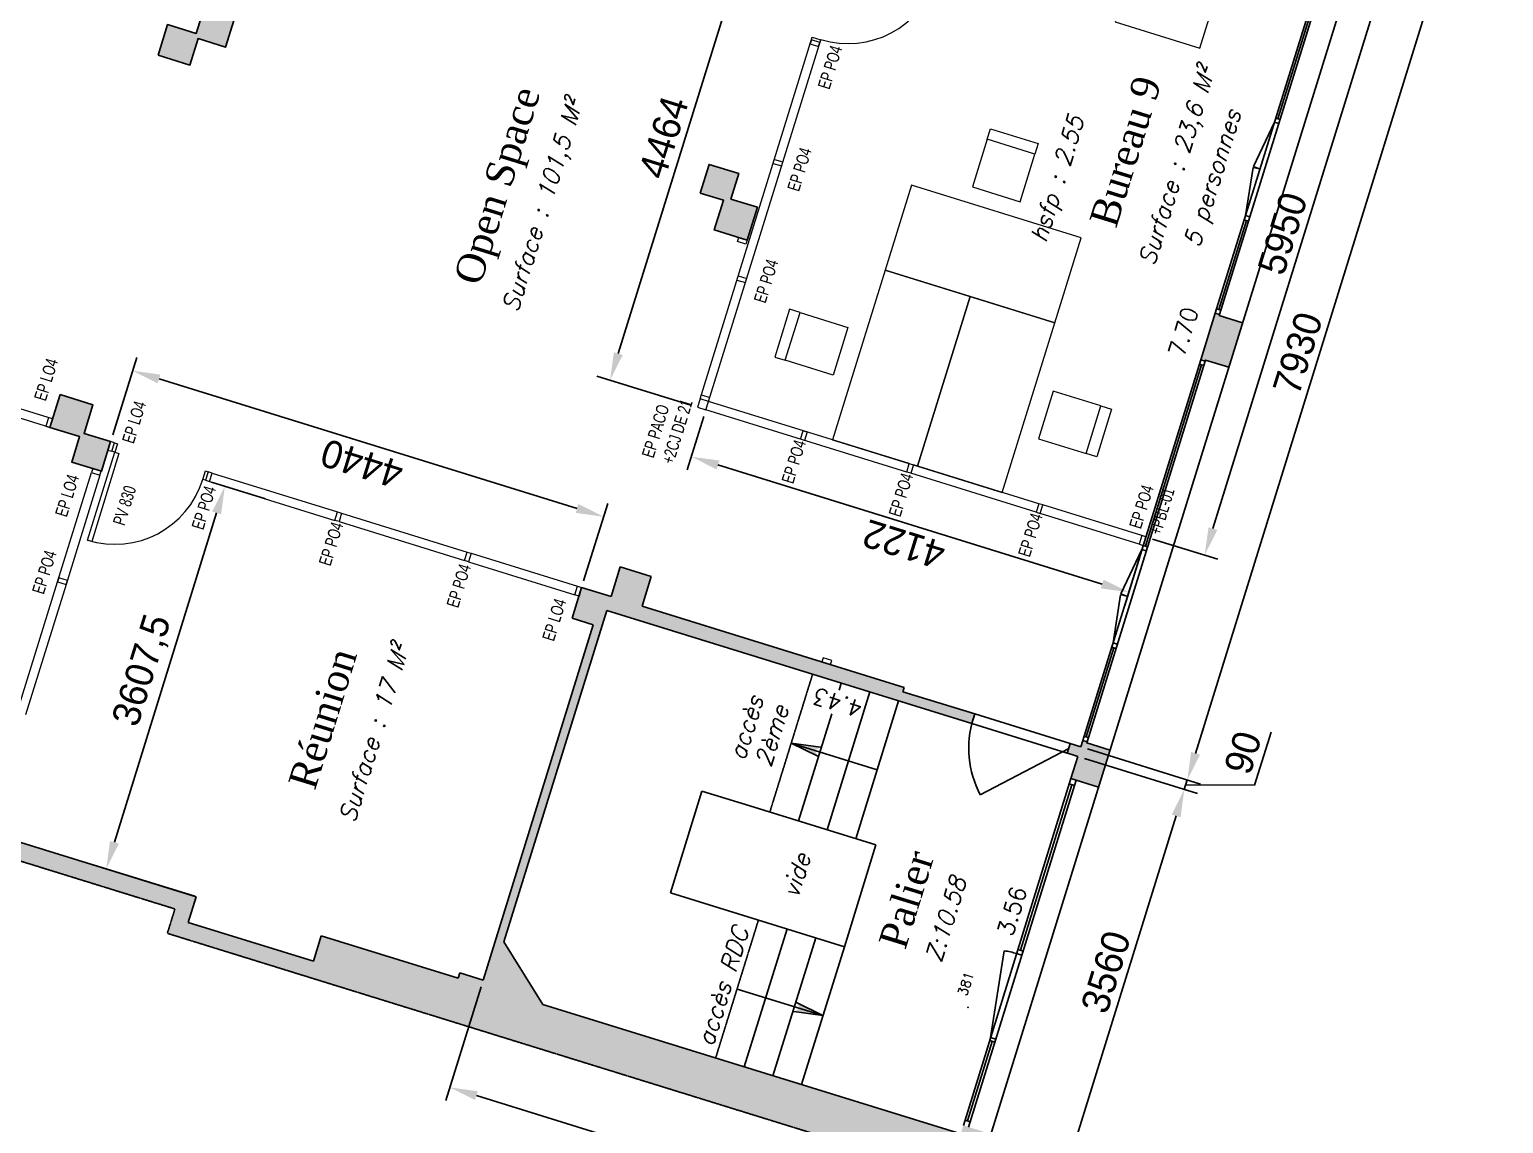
# Model space of a CAD drawing. Header units: metres. Extents: x -1642643 to 2228512, y -1236052 to 2422133.
# Drawn here: x 548357 to 561628, y 907 to 10762 of the extents above; entities that cross this region are included whole.
import ezdxf
from ezdxf.enums import TextEntityAlignment as Align

# ---------------------------------------------------------------- set-up
doc = ezdxf.new("R2010")
doc.units = ezdxf.units.M
doc.header["$PDSIZE"] = 0.01
doc.linetypes.add('TIRET-COURT', pattern=[0.25, 0.15, -0.1])
for name, color, linetype in [('ALTIMETRIE', 10, 'Continuous'), ('APPLAT-GRIS', 253, 'Continuous'), ('COTATION-PLANI', 4, 'Continuous'), ('ESCALIER', 100, 'Continuous'), ('FENETRE', 32, 'Continuous'), ('FENETRE-OUVRANT', 213, 'Continuous'), ('MUR', 130, 'Continuous'), ('PORTE', 213, 'Continuous'), ('TEXTES-PIECES', 23, 'Continuous'), ('Z-COD', 5, 'Continuous'), ('Z-MAT', 8, 'Continuous')]:
    doc.layers.add(name, color=color, linetype=linetype)
for name, color, linetype, lineweight in [('cloison', 5, 'Continuous', 20), ('cotation', 7, 'Continuous', 20), ('MOB', 2, 'Continuous', 18)]:
    doc.layers.add(name, color=color, linetype=linetype, lineweight=lineweight)
doc.layers.add('Seuils', color=7, linetype='Continuous', plot=False)
doc.styles.add('Alt', font='simplex.shx', dxfattribs={"oblique": 14.4, "height": 0.075})
doc.styles.add('Simplex 1.5', font='simplex.shx', dxfattribs={"height": 0.075})
doc.styles.add('style1', font='romans.shx', dxfattribs={"width": 0.7, "height": 10})
doc.styles.add('Times 3.0', font='times.ttf', dxfattribs={"height": 0.15})
doc.dimstyles.new('ISO-25', dxfattribs={"dimtxt": 2.5, "dimasz": 2.5, "dimexe": 1.25, "dimexo": 0.625, "dimtad": 1, "dimtxsty": 'Standard', "dimcen": 2.5, "dimadec": 0, "dimazin": 0, "dimtfac": 1, "dimtmove": 0, "dimatfit": 3, "dimfxl": 1, "dimarcsym": 0})

# ---------------------------------------------------------------- blocks, each defined once
blk = doc.blocks.new('ZPOINT')
at = {"color": 0}
blk.add_point((0, 0), dxfattribs=at)
at = {"layer": 'ALTIMETRIE', "style": 'Alt', "oblique": 14.4}
blk.add_attdef('ALT', text='', height=0.075, dxfattribs=at).set_placement((0.05, -0.075), align=Align.TOP_LEFT)
at = {"layer": 'Z-COD', "style": 'Simplex 1.5'}
blk.add_attdef('COD', text='', height=0.075, dxfattribs=at).set_placement((-0.05, -0.025), align=Align.MIDDLE_RIGHT)
at = {"layer": 'Z-MAT', "style": 'Simplex 1.5'}
blk.add_attdef('MAT', (0.05, 0.025), '', height=0.075, dxfattribs=at)
blk = doc.blocks.new('*D218')
at = {"layer": 'cotation', "color": 0, "lineweight": -2, "transparency": 16777216}
for p, q in [((557855, 4195), (558874, 3880)), ((557774, 755), (558680, 3678)), ((556801, 795), (557819, 479))]:
    blk.add_line(p, q, dxfattribs=at)
at = {"layer": 'cotation', "color": 0, "transparency": 16777216}
for points in [[(558640, 3690), (558720, 3665), (558754, 3917)], [(557734, 767), (557814, 743), (557700, 516)]]:
    blk.add_solid(points, dxfattribs=at)
at = {"layer": 'Defpoints', "color": 0, "transparency": 16777216}
for p in [(557795, 4214), (558754, 3917), (556741, 814)]:
    blk.add_point(p, dxfattribs=at)
at = {"layer": 'cotation', "color": 0, "transparency": 16777216, "insert": (558048, 2272), "char_height": 250, "attachment_point": 5, "rotation": 72.7748}
blk.add_mtext('3560', dxfattribs=at)
blk = doc.blocks.new('*D219')
at = {"layer": 'cotation', "color": 0, "lineweight": -2, "transparency": 16777216}
for p, q in [((558855, 4241), (558929, 4480)), ((559387, 3954), (559535, 4431)), ((557881, 4281), (558900, 3965)), ((557855, 4195), (558874, 3880)), ((558754, 3917), (558781, 4002)), ((558754, 3917), (558781, 4002)), ((558767, 3959), (559387, 3954)), ((558680, 3678), (558606, 3439))]:
    blk.add_line(p, q, dxfattribs=at)
at = {"layer": 'cotation', "color": 0, "transparency": 16777216}
for points in [[(558815, 4254), (558895, 4229), (558781, 4002)], [(558640, 3690), (558720, 3665), (558754, 3917)]]:
    blk.add_solid(points, dxfattribs=at)
at = {"layer": 'Defpoints', "color": 0, "transparency": 16777216}
for p in [(557822, 4300), (557795, 4214), (558781, 4002)]:
    blk.add_point(p, dxfattribs=at)
at = {"layer": 'cotation', "color": 0, "transparency": 16777216, "insert": (559282, 4248), "char_height": 250, "attachment_point": 5, "rotation": 72.7748}
blk.add_mtext('90', dxfattribs=at)
blk = doc.blocks.new('*D220')
at = {"layer": 'cotation', "color": 0, "lineweight": -2, "transparency": 16777216}
for p, q in [((560230, 11856), (561248, 11540)), ((558855, 4241), (561055, 11338)), ((557881, 4281), (558900, 3965))]:
    blk.add_line(p, q, dxfattribs=at)
at = {"layer": 'cotation', "color": 0, "transparency": 16777216}
for points in [[(561015, 11350), (561095, 11326), (561129, 11577)], [(558815, 4254), (558895, 4229), (558781, 4002)]]:
    blk.add_solid(points, dxfattribs=at)
at = {"layer": 'Defpoints', "color": 0, "transparency": 16777216}
for p in [(560170, 11874), (561129, 11577), (557822, 4300)]:
    blk.add_point(p, dxfattribs=at)
at = {"layer": 'cotation', "color": 0, "transparency": 16777216, "insert": (559776, 7845), "char_height": 250, "attachment_point": 5, "rotation": 72.7748}
blk.add_mtext('7930', dxfattribs=at)
blk = doc.blocks.new('*D230')
at = {"layer": 'cotation', "color": 0, "lineweight": -2, "transparency": 16777216}
for p, q in [((550483, 6533), (549997, 6684)), ((549122, 3440), (550042, 6408)), ((549847, 2954), (548929, 3238))]:
    blk.add_line(p, q, dxfattribs=at)
at = {"layer": 'cotation', "color": 0, "transparency": 16777216}
for points in [[(550003, 6420), (550082, 6396), (550116, 6647)], [(549082, 3452), (549162, 3428), (549048, 3201)]]:
    blk.add_solid(points, dxfattribs=at)
at = {"layer": 'Defpoints', "color": 0, "transparency": 16777216}
for p in [(550116, 6647), (550543, 6515), (549907, 2935)]:
    blk.add_point(p, dxfattribs=at)
at = {"layer": 'cotation', "color": 0, "transparency": 16777216, "insert": (549383, 4986), "char_height": 250, "attachment_point": 5, "rotation": 72.7748}
blk.add_mtext('3607,5', dxfattribs=at)
blk = doc.blocks.new('*D231')
at = {"layer": 'cotation', "color": 0, "lineweight": -2, "transparency": 16777216}
for p, q in [((549106, 7109), (549322, 7807)), ((549524, 7614), (553287, 6447)), ((553346, 5795), (553563, 6492))]:
    blk.add_line(p, q, dxfattribs=at)
at = {"layer": 'cotation', "color": 0, "transparency": 16777216}
for points in [[(549511, 7574), (549536, 7653), (549285, 7688)], [(553275, 6407), (553299, 6487), (553526, 6373)]]:
    blk.add_solid(points, dxfattribs=at)
at = {"layer": 'Defpoints', "color": 0, "transparency": 16777216}
for p in [(549087, 7050), (553526, 6373), (553328, 5735)]:
    blk.add_point(p, dxfattribs=at)
at = {"layer": 'cotation', "color": 0, "transparency": 16777216, "insert": (551350, 6851), "char_height": 250, "attachment_point": 5, "rotation": 162.7748}
blk.add_mtext('4440', dxfattribs=at)
blk = doc.blocks.new('*D233')
at = {"layer": 'cotation', "color": 0, "lineweight": -2, "transparency": 16777216}
for p, q in [((552423, 2139), (552104, 1113)), ((552380, 1158), (556217, -31)), ((556722, 754), (556419, -225))]:
    blk.add_line(p, q, dxfattribs=at)
at = {"layer": 'cotation', "color": 0, "transparency": 16777216}
for points in [[(552368, 1118), (552392, 1198), (552141, 1232)], [(556205, -71), (556230, 8), (556456, -105)]]:
    blk.add_solid(points, dxfattribs=at)
at = {"layer": 'Defpoints', "color": 0, "transparency": 16777216}
for p in [(552441, 2199), (556741, 814), (556456, -105)]:
    blk.add_point(p, dxfattribs=at)
at = {"layer": 'cotation', "color": 0, "transparency": 16777216, "insert": (554237, 364), "char_height": 250, "attachment_point": 5, "rotation": 162.7748}
blk.add_mtext('4517,32', dxfattribs=at)
blk = doc.blocks.new('*D248')
at = {"layer": 'cotation', "color": 0, "lineweight": -2, "transparency": 16777216}
for p, q in [((555633, 11641), (554786, 11904)), ((553658, 7842), (554832, 11628)), ((554311, 7377), (553464, 7640))]:
    blk.add_line(p, q, dxfattribs=at)
at = {"layer": 'cotation', "color": 0, "transparency": 16777216}
for points in [[(554792, 11640), (554872, 11616), (554906, 11867)], [(553618, 7854), (553698, 7829), (553584, 7603)]]:
    blk.add_solid(points, dxfattribs=at)
at = {"layer": 'Defpoints', "color": 0, "transparency": 16777216}
for p in [(554906, 11867), (555693, 11623), (554371, 7359)]:
    blk.add_point(p, dxfattribs=at)
at = {"layer": 'cotation', "color": 0, "transparency": 16777216, "insert": (554066, 9790), "char_height": 250, "attachment_point": 5, "rotation": 72.7748}
blk.add_mtext('4464', dxfattribs=at)
blk = doc.blocks.new('*D250')
at = {"layer": 'cotation', "color": 0, "lineweight": -2, "transparency": 16777216}
for p, q in [((560230, 11856), (560819, 11673)), ((559011, 6266), (560625, 11471)), ((558468, 6172), (559057, 5990))]:
    blk.add_line(p, q, dxfattribs=at)
at = {"layer": 'cotation', "color": 0, "transparency": 16777216}
for points in [[(560585, 11484), (560665, 11459), (560699, 11710)], [(558972, 6278), (559051, 6253), (558937, 6027)]]:
    blk.add_solid(points, dxfattribs=at)
at = {"layer": 'Defpoints', "color": 0, "transparency": 16777216}
for p in [(560170, 11874), (560699, 11710), (558408, 6191)]:
    blk.add_point(p, dxfattribs=at)
at = {"layer": 'cotation', "color": 0, "transparency": 16777216, "insert": (559639, 8924), "char_height": 250, "attachment_point": 5, "rotation": 72.7748}
blk.add_mtext('5950', dxfattribs=at)
blk = doc.blocks.new('*D251')
at = {"layer": 'cotation', "color": 0, "lineweight": -2, "transparency": 16777216}
for p, q in [((554429, 7276), (554279, 6794)), ((554555, 6839), (558015, 5766)), ((558353, 6012), (558217, 5573))]:
    blk.add_line(p, q, dxfattribs=at)
at = {"layer": 'cotation', "color": 0, "transparency": 16777216}
for points in [[(554543, 6799), (554568, 6879), (554316, 6913)], [(558002, 5727), (558027, 5806), (558254, 5692)]]:
    blk.add_solid(points, dxfattribs=at)
at = {"layer": 'Defpoints', "color": 0, "transparency": 16777216}
for p in [(554447, 7335), (558371, 6072), (558254, 5692)]:
    blk.add_point(p, dxfattribs=at)
at = {"layer": 'cotation', "color": 0, "transparency": 16777216, "insert": (556229, 6124), "char_height": 250, "attachment_point": 5, "rotation": 162.7748}
blk.add_mtext('4122', dxfattribs=at)

msp = doc.modelspace()

# ---------------------------------------------------------------- hatches: boundary and pattern name
at = {"layer": 'APPLAT-GRIS'}
for points in [[(549599.81777, 10806.39299), (549513.94055, 10529.40002), (549800.48499, 10440.56151), (549874.51708, 10679.34855), (550122.8556, 10602.35518), (550199.84897, 10850.6937), (549922.85601, 10936.57092), (549857.70777, 10726.43833)], [(554671.65447, 9233.95141), (554742.72527, 9463.18696), (554475.28379, 9546.1029), (554395.32913, 9288.2129), (554605.46173, 9223.06466), (554522.54579, 8955.62318), (554818.64171, 8863.82339), (554910.4415, 9159.91932)], [(559068.21115, 8184.95696), (559071.17243, 8194.50844), (559032.9665, 8206.35357), (558902.67003, 7786.08838), (558940.87595, 7774.24325), (558943.83724, 7783.79473), (559153.96983, 7718.64649), (559278.34374, 8119.80872)], [(548632.12229, 7473.46719), (548540.3225, 7177.37126), (548807.76398, 7094.45532), (548736.69317, 6865.21976), (549004.13466, 6782.30382), (549087.0506, 7049.7453), (548848.26356, 7123.77739), (548928.21821, 7381.66739)], [(552977.78262, 1980.21125), (552628.6222, 2542.93907), (553554.29216, 5528.6442), (556840.00181, 4509.96265), (556866.65336, 4595.92598), (556219.71365, 4796.49926), (556231.55879, 4834.70518), (553872.34285, 5566.14223), (553955.25879, 5833.58371), (553675.70479, 5920.25494), (553592.78885, 5652.81346), (553327.9084, 5734.93539), (553304.21813, 5658.52354), (553242.03118, 5457.94243), (553433.06081, 5398.71676), (552441.03081, 2198.97044), (552230.89821, 2264.11868), (552216.09179, 2216.36127), (550983.95068, 2598.36685), (550912.87987, 2369.1313), (549785.80505, 2718.56276), (549856.87585, 2947.79832), (547965.68251, 3534.13247), (547983.45021, 3591.44136), (547934.56471, 3606.59752), (547725.56021, 3671.39601), (547707.79251, 3614.08712), (543438.28026, 4937.78088), (543453.08668, 4985.53829), (543195.19668, 5065.49295), (543180.39026, 5017.73554), (541432.46914, 5559.65044), (541450.23684, 5616.95933), (541192.34684, 5696.91398), (541174.57914, 5639.60509), (541040.8584, 5681.06306), (540964.44654, 5704.75333), (539703.65098, 6095.64276), (539656.33817, 5943.03751), (549666.29082, 2839.61231), (549598.11357, 2619.70979), (557078.02244, 300.68407), (557326.36096, 223.6907), (557419.19413, 523.11974), (556966.61464, 663.43475), (557012.9618, 812.92534), (556764.62328, 889.91871), (556740.93301, 813.50686)], [(557874.81386, 4335.7099), (557877.77515, 4345.26138), (557839.56922, 4357.10651), (557821.80152, 4299.79762), (557726.2867, 4329.41046), (557699.63515, 4243.44713), (557795.14997, 4213.83429), (557732.96301, 4013.25318), (557981.30153, 3936.2598), (558043.48849, 4136.84092), (558084.94646, 4270.56166)]]:
    msp.add_hatch(color=256, dxfattribs=at).paths.add_polyline_path(points)
at = {"layer": 'ESCALIER'}
h = msp.add_hatch(color=256, dxfattribs=at)
h.paths.add_polyline_path([(555214.79615, 4333.30889), (555426.87849, 4265.21738), (555425.40632, 4268.01258), (555477.95993, 4295.69141)])
h.paths.add_polyline_path([(555214.79615, 4333.30889), (555453.08515, 4215.45897), (555426.87849, 4265.21738)])
h = msp.add_hatch(color=256, dxfattribs=at)
h.paths.add_polyline_path([(555500.69421, 1878.5457), (555288.61187, 1946.6372), (555290.08405, 1943.842), (555237.53043, 1916.16317)])
h.paths.add_polyline_path([(555500.69421, 1878.5457), (555262.40521, 1996.39562), (555288.61187, 1946.6372)])

# ---------------------------------------------------------------- linework, layer by layer
at = {"layer": 'cloison'}
for p, q in [((554394.60313, 7435.32233), (555404.40083, 10692.37754)), ((554471.01498, 7411.63206), (555480.81268, 10668.68727)), ((555052.00808, 9555.75123), (555128.41993, 9532.06097)), ((555063.26096, 9592.04686), (555139.67281, 9568.3566)), ((554726.26689, 8505.08827), (554802.67874, 8481.398)), ((554737.51977, 8541.3839), (554813.93162, 8517.69363)), ((548564.01276, 7253.78311), (547989.79578, 7431.80987)), ((554405.856, 7471.61796), (554482.26786, 7447.92769)), ((548540.3225, 7177.37126), (547966.10551, 7355.39802))]:
    msp.add_line(p, q, dxfattribs=at)
at = {"layer": 'cloison', "color": 5}
for p, q in [((556254.46505, 6774.94535), (554447.32471, 7335.22021)), ((556278.15532, 6851.3572), (554471.01498, 7411.63206)), ((557443.43607, 6490.0806), (556314.45095, 6840.10432)), ((557419.7458, 6413.66875), (556290.76068, 6763.69247)), ((558348.14977, 6125.832), (557456.04143, 6402.41587)), ((558348.14977, 6125.832), (557456.04143, 6402.41587)), ((558371.84004, 6202.24385), (557479.7317, 6478.82773))]:
    msp.add_line(p, q, dxfattribs=at)
at = {"layer": 'cloison', "color": 3}
for p, q in [((548610.32963, 5786.24561), (548915.34184, 6770.04821)), ((548991.75369, 6746.35794), (548686.74148, 5762.55534)), ((549978.39226, 6689.64248), (551107.37738, 6339.61876)), ((550002.08253, 6766.05434), (551131.06765, 6416.03062)), ((551167.36328, 6404.77774), (552296.34839, 6054.75402)), ((551143.67301, 6328.36589), (552272.65812, 5978.34217)), ((552332.64402, 6043.50114), (553291.61277, 5746.18827)), ((552308.95375, 5967.08929), (553267.9225, 5669.77642)), ((548246.09175, 4611.41338), (548610.32963, 5786.24561)), ((548686.74148, 5762.55534), (548322.5036, 4587.72311))]:
    msp.add_line(p, q, dxfattribs=at)
at = {"layer": 'cloison'}
for points in [[(555385.44861, 10631.24806), (555461.86047, 10607.55779), (555473.11334, 10643.85342), (555396.70149, 10667.54369)], [(555480.81268, 10668.68727), (555473.11334, 10643.85342), (555396.70149, 10667.54369), (555404.40083, 10692.37754)], [(554447.32471, 7335.22021), (554471.01498, 7411.63206), (554394.60313, 7435.32233), (554370.91286, 7358.91048)], [(548527.71713, 7265.03599), (548504.02687, 7188.62413), (548540.3225, 7177.37126), (548564.01276, 7253.78311)], [(549087.0506, 7049.7453), (549063.36033, 6973.33345), (549099.65596, 6962.08057), (549123.34623, 7038.49243)], [(549124.48981, 6954.38124), (549099.65596, 6962.08057), (549123.34623, 7038.49243), (549148.18008, 7030.79309)], [(549124.48981, 6954.38124), (549162.69574, 6942.5361), (548916.9092, 6149.76313), (548878.70327, 6161.60827)], [(549942.09663, 6700.89536), (549917.26278, 6708.5947), (549940.95305, 6785.00655), (549965.7869, 6777.30721)], [(549965.7869, 6777.30721), (549942.09663, 6700.89536), (549978.39226, 6689.64248), (550002.08253, 6766.05434)], [(557456.04143, 6402.41587), (557479.7317, 6478.82773), (557443.43607, 6490.0806), (557419.7458, 6413.66875)], [(558384.4454, 6114.57912), (558408.13567, 6190.99097), (558371.84004, 6202.24385), (558348.14977, 6125.832)]]:
    msp.add_lwpolyline(points, close=True, dxfattribs=at)
at = {"layer": 'cloison', "color": 4}
for points in [[(554807.38883, 8827.52776), (554730.97698, 8851.21803), (554742.22986, 8887.51366), (554818.64171, 8863.82339)], [(555578.9837, 5076.81002), (555502.57184, 5100.50029), (555491.31897, 5064.20466), (555567.73082, 5040.51439)]]:
    msp.add_lwpolyline(points, close=True, dxfattribs=at)
at = {"layer": 'cloison', "color": 5}
for points in [[(555359.3028, 7136.23268), (555335.61253, 7059.82083), (555299.3169, 7071.07371), (555323.00717, 7147.48556)], [(556314.45095, 6840.10432), (556290.76068, 6763.69247), (556254.46505, 6774.94535), (556278.15532, 6851.3572)]]:
    msp.add_lwpolyline(points, close=True, dxfattribs=at)
at = {"layer": 'cloison', "color": 3}
for points in [[(549003.00657, 6782.65357), (548926.59471, 6806.34383), (548915.34184, 6770.04821), (548991.75369, 6746.35794)], [(551107.37738, 6339.61876), (551131.06765, 6416.03062), (551167.36328, 6404.77774), (551143.67301, 6328.36589)], [(552272.65812, 5978.34217), (552296.34839, 6054.75402), (552332.64402, 6043.50114), (552308.95375, 5967.08929)], [(548697.99436, 5798.85097), (548621.5825, 5822.54124), (548610.32963, 5786.24561), (548686.74148, 5762.55534)], [(553267.9225, 5669.77642), (553291.61277, 5746.18827), (553327.9084, 5734.93539), (553304.21813, 5658.52354)]]:
    msp.add_lwpolyline(points, close=True, dxfattribs=at)
at = {"layer": 'cloison'}
for centre, start, end in [((555727.68301, 11464.95596), 252.774789004, 342.774788997), ((549124.48981, 6954.38124), 252.774789003, 342.774789)]:
    msp.add_arc(centre, 830, start, end, dxfattribs=at)
at = {"layer": 'ESCALIER'}
for p, q in [((555214.79615, 4333.30889), (555988.46615, 4093.44492)), ((555214.79615, 4333.30889), (555477.95993, 4295.69141)), ((555214.79615, 4333.30889), (555453.08515, 4215.45897)), ((555453.08515, 4215.45897), (555214.79615, 4333.30889)), ((554126.73467, 2985.04251), (554411.0179, 3901.98473)), ((554411.0179, 3901.98473), (554840.83457, 3768.72697)), ((554126.73467, 2985.04251), (555693.17765, 2499.392)), ((554792.43078, 1417.60871), (555177.39764, 2659.30131)), ((555050.32078, 1337.65406), (555435.28764, 2579.34666)), ((555308.21078, 1257.6994), (555693.17765, 2499.392)), ((555500.69421, 1878.5457), (554727.02421, 2118.40967)), ((555500.69421, 1878.5457), (555262.40521, 1996.39562)), ((555262.40521, 1996.39562), (555500.69421, 1878.5457)), ((555500.69421, 1878.5457), (555237.53043, 1916.16317))]:
    msp.add_line(p, q, dxfattribs=at)
at = {"layer": 'ESCALIER', "linetype": 'TIRET-COURT'}
msp.add_line((554534.54078, 1497.56337), (554919.50764, 2739.25597), dxfattribs=at)
at = {"layer": 'ESCALIER', "linetype": 'TIRET-COURT', "flags": 128}
msp.add_lwpolyline([(555407.27958, 4954.15519), (555022.31272, 3712.46259)], dxfattribs=at)
at = {"layer": 'ESCALIER', "flags": 128}
for points in [[(555923.05959, 4794.24587), (555538.09272, 3552.55327)], [(555665.16958, 4874.20053), (555645.78565, 4811.67857)], [(556180.94959, 4714.29122), (555795.98272, 3472.59861)], [(555579.15677, 4596.77024), (555280.20272, 3632.50793)], [(554840.83457, 3768.72697), (555977.46087, 3416.33423)], [(555693.17765, 2499.392), (555977.46087, 3416.33423)]]:
    msp.add_lwpolyline(points, dxfattribs=at)
at = {"layer": 'FENETRE'}
for p, q in [((560096.06731, 11635.33544), (559032.9665, 8206.35357)), ((560134.27324, 11623.49031), (559071.17243, 8194.50844)), ((558902.67003, 7786.08838), (557839.56922, 4357.10651)), ((558940.87595, 7774.24325), (557877.77514, 4345.26138)), ((556764.62328, 889.91871), (557732.96301, 4013.25318)), ((556812.38069, 875.1123), (557780.72041, 3998.44676)), ((557732.96301, 4013.25318), (557780.72041, 3998.44676)), ((557718.15659, 3965.49577), (557765.914, 3950.68935)), ((557244.35122, 2437.25872), (557292.10863, 2422.45231)), ((557256.19635, 2475.46465), (557303.95376, 2460.65823)), ((557001.52596, 1654.03724), (557049.28337, 1639.23082)), ((557010.40982, 1682.69168), (557058.16722, 1667.88526)), ((556779.4297, 937.67612), (556827.18711, 922.8697))]:
    msp.add_line(p, q, dxfattribs=at)
at = {"layer": 'FENETRE', "flags": 128}
for points in [[(559596.94565, 9957.90361), (560103.32514, 11591.20695)], [(559577.84268, 9963.82617), (559616.04861, 9951.98104)], [(559565.99755, 9925.62025), (559604.20347, 9913.77511)], [(559063.9146, 8238.63693), (559312.66242, 9040.96138)], [(559293.55946, 9046.88395), (559331.76539, 9035.03881)], [(559305.40459, 9085.08987), (559343.61052, 9073.24474)], [(559044.81163, 8244.5595), (559083.01756, 8232.71437)], [(559032.9665, 8206.35357), (559071.17243, 8194.50844)], [(558403.54836, 6108.65655), (558909.92786, 7741.95989)], [(558890.82489, 7747.88246), (558929.03082, 7736.03732)], [(558902.67003, 7786.08838), (558940.87595, 7774.24325)], [(558384.4454, 6114.57912), (558422.65133, 6102.73398)], [(558372.60026, 6076.37319), (558410.80619, 6064.52805)], [(557870.51731, 4389.38987), (558119.26514, 5191.71432)], [(558100.16218, 5197.63689), (558138.3681, 5185.79175)], [(558112.00731, 5235.84281), (558150.21324, 5223.99768)], [(557851.41435, 4395.31244), (557889.62028, 4383.46731)], [(557839.56922, 4357.10651), (557877.77514, 4345.26138)], [(557280.07506, 2468.06144), (557742.03529, 3958.09256)], [(557025.40467, 1646.63403), (556803.3084, 930.27291)]]:
    msp.add_lwpolyline(points, dxfattribs=at)
at = {"layer": 'FENETRE-OUVRANT'}
for points in [[(559565.99756, 9925.62028), (559376.27565, 9528.62453)], [(559305.40459, 9085.08984), (559373.53454, 9519.78323)], [(558372.60028, 6076.37322), (558182.87836, 5679.37747)], [(558112.0073, 5235.84278), (558180.13726, 5670.53617)], [(557010.40981, 1682.69165), (557132.73404, 2463.16384)]]:
    msp.add_lwpolyline(points, dxfattribs=at)
for centre, radius, start, end in [((559305.40459, 9085.08987), 440, 72.774788935, 81.092437203), ((559565.99755, 9925.62025), 440, 244.457140725, 252.774788986), ((558112.00731, 5235.84281), 440, 72.774788935, 81.092437203), ((558372.60027, 6076.37319), 440, 244.457140725, 252.774788986), ((557010.40982, 1682.69168), 790, 72.774789024, 81.092437268)]:
    msp.add_arc(centre, radius, start, end, dxfattribs=at)
at = {"layer": 'MOB', "color": 0}
for points in [[(558603.65643, 12359.77299), (558129.85106, 10831.53595), (558893.96958, 10594.63326), (559367.77495, 12122.87031)], [(557408.53757, 9639.55977), (556978.7209, 9772.81754), (557008.33374, 9868.33235), (557438.1504, 9735.07459)], [(557408.53757, 9639.55977), (556978.7209, 9772.81754), (556845.46314, 9343.00087), (557275.27981, 9209.74311)], [(557825.69913, 8884.26527), (556297.46208, 9358.07065), (556060.5594, 8593.95212), (557588.79644, 8120.14675)], [(556350.87255, 6828.81239), (556824.67792, 8357.04944), (556060.5594, 8593.95212), (555586.75402, 7065.71508)], [(555161.78802, 7781.5509), (555295.04578, 8211.36757), (555199.53096, 8240.98041), (555066.2732, 7811.16374)], [(557114.99107, 6591.9097), (557588.79644, 8120.14675), (556824.67792, 8357.04944), (556350.87255, 6828.81239)], [(555161.78802, 7781.5509), (555295.04578, 8211.36757), (555724.86245, 8078.10981), (555591.60469, 7648.29314)], [(557870.36809, 6941.79912), (558003.62585, 7371.61578), (557573.80918, 7504.87355), (557440.55142, 7075.05688)], [(557870.36809, 6941.79912), (558003.62585, 7371.61578), (558099.14066, 7342.00295), (557965.8829, 6912.18628)]]:
    msp.add_lwpolyline(points, close=True, dxfattribs=at)
at = {"layer": 'MUR'}
for p, q in [((561627.675, 15697.46669), (558043.48849, 4136.84092)), ((553675.70479, 5920.25494), (553955.25879, 5833.58371)), ((553242.03118, 5457.94243), (553327.9084, 5734.93539)), ((553955.25879, 5833.58371), (553872.34285, 5566.14223)), ((553554.29216, 5528.6442), (552628.6222, 2542.93907)), ((553242.03118, 5457.94243), (553433.06081, 5398.71676)), ((556841.07703, 4509.6293), (553554.29216, 5528.6442)), ((553872.34285, 5566.14223), (556231.55879, 4834.70518)), ((552441.03081, 2198.97044), (553433.06081, 5398.71676)), ((556231.55879, 4834.70518), (556219.71365, 4796.49926)), ((556219.71365, 4796.49926), (556866.65336, 4595.92598)), ((557656.65348, 4256.7729), (557795.14997, 4213.83429)), ((557726.2867, 4329.41046), (557821.80152, 4299.79762)), ((557732.96301, 4013.25318), (557795.14997, 4213.83429)), ((557981.30153, 3936.2598), (557732.96301, 4013.25318)), ((547965.68251, 3534.13247), (549856.87585, 2947.79832)), ((549785.80505, 2718.56276), (550912.87987, 2369.1313)), ((550983.95068, 2598.36685), (552216.09179, 2216.36127)), ((552216.09179, 2216.36127), (552230.89821, 2264.11868)), ((552230.89821, 2264.11868), (552441.03081, 2198.97044)), ((552977.78262, 1980.21125), (556740.93301, 813.50686))]:
    msp.add_line(p, q, dxfattribs=at)
at = {"layer": 'MUR', "flags": 128}
for points in [[(549513.94055, 10529.40002), (549599.81777, 10806.39299), (549857.70777, 10726.43833), (549922.85601, 10936.57092), (550199.84897, 10850.6937), (550122.8556, 10602.35518), (549874.51708, 10679.34855), (549800.48499, 10440.56151), (549513.94055, 10529.40002)], [(548632.12229, 7473.46719), (548540.3225, 7177.37126), (548807.76398, 7094.45532), (548736.69317, 6865.21976), (549004.13466, 6782.30382), (549087.0506, 7049.7453), (548848.26356, 7123.77739), (548928.21821, 7381.66739), (548632.12229, 7473.46719)]]:
    msp.add_lwpolyline(points, close=True, dxfattribs=at)
at = {"layer": 'MUR', "linetype": 'TIRET-COURT', "flags": 128}
msp.add_lwpolyline([(524348.67907, 3150.83398), (526480.80325, 10027.90069), (549666.29082, 2839.61231), (549598.11357, 2619.70979), (557078.02244, 300.68407), (550780.63837, -20011.23337)], dxfattribs=at)
at = {"layer": 'MUR', "flags": 128}
for points in [[(554818.64171, 8863.82339), (554910.4415, 9159.91932), (554671.65447, 9233.95141), (554742.72527, 9463.18696), (554475.28379, 9546.1029), (554395.32913, 9288.2129)], [(554818.64171, 8863.82339), (554522.54579, 8955.62318), (554605.46173, 9223.06466), (554395.32913, 9288.2129)], [(559032.9665, 8206.35357), (558902.67003, 7786.08838)], [(559032.9665, 8206.35357), (559071.17243, 8194.50844), (559068.21115, 8184.95696), (559278.34374, 8119.80872)], [(558902.67003, 7786.08838), (558940.87595, 7774.24325), (558943.83724, 7783.79473), (559153.96983, 7718.64649)], [(553592.78885, 5652.81346), (553675.70479, 5920.25494)], [(553327.9084, 5734.93539), (553592.78885, 5652.81346)], [(556866.65336, 4595.92598), (556840.00181, 4509.96265)], [(557726.2867, 4329.41046), (557699.63515, 4243.44713)], [(557839.56922, 4357.10651), (557821.80152, 4299.79762)], [(557839.56922, 4357.10651), (557877.77515, 4345.26138), (557874.81386, 4335.7099), (558084.94646, 4270.56166)], [(558043.48849, 4136.84092), (556966.61464, 663.43475)], [(549856.87585, 2947.79832), (549785.80505, 2718.56276)], [(550983.95068, 2598.36686), (550912.87987, 2369.1313)], [(552977.78262, 1980.21125), (552628.6222, 2542.93907)]]:
    msp.add_lwpolyline(points, dxfattribs=at)
at = {"layer": 'PORTE'}
msp.add_line((557712.96093, 4286.42879), (556916.65343, 3867.03116), dxfattribs=at)
msp.add_arc((557712.96093, 4286.42879), 900, 162.773548359, 207.774788937, dxfattribs=at)
at = {"layer": 'Seuils', "flags": 128}
for points in [[(557726.2867, 4329.41046), (556866.65336, 4595.92598)], [(556840.00181, 4509.96265), (557699.63515, 4243.44713)]]:
    msp.add_lwpolyline(points, dxfattribs=at)

# ---------------------------------------------------------------- block references
at = {"layer": 'ALTIMETRIE'}
ref = msp.add_blockref('ZPOINT', (556807.40806, 1954.31607), dxfattribs=dict(at, xscale=1700.000000077693, yscale=1700.000000077693, zscale=1700.000000077693, rotation=71.9851192486213))
ref.add_attrib('MAT', '381', (556793.27901, 2048.29277), dxfattribs={"layer": 'Z-MAT', "height": 85, "rotation": 71.985119244, "style": 'Simplex 1.5'})
ref.add_attrib('ALT', 'Z:10.58', dxfattribs={"height": 153, "rotation": 72.781114672, "style": 'Alt', "oblique": 14.4}).set_placement((556416.85423, 2392.15996), align=Align.TOP_LEFT)

# ---------------------------------------------------------------- texts
at = {"layer": 'ALTIMETRIE', "color": 0, "style": 'Simplex 1.5', "oblique": 15.00003}
for s, p in [('Surface : 23,6 M²', (558684.42623, 9532.42627)), ('Surface : 101,5 M²', (552973.24304, 9177.76224)), ('5 personnes', (559006.21531, 9422.19115)), ('Surface : 17 M²', (551457.3566, 4423.41808))]:
    msp.add_text(s, height=153, rotation=72.774789002, dxfattribs=at).set_placement(p, align=Align.MIDDLE_CENTER)
at = {"layer": 'ALTIMETRIE', "style": 'Simplex 1.5', "oblique": 15.00003}
msp.add_text('hsfp : 2.55', height=153, rotation=72.774789002, dxfattribs=at).set_placement((557608.06979, 9415.7075), align=Align.MIDDLE_CENTER)
at = {"layer": 'cotation', "lineweight": -2, "char_height": 112.5, "attachment_point": 1, "rotation": 72.774789, "style": 'style1'}
for s, insert in [('{\\fArial|b0|i0|c0|p34;EP PO4}', (555451.45098, 10248.34233)), ('{\\fArial|b0|i0|c0|p34;EP PO4}', (555176.71924, 9328.43882)), ('{\\fArial|b0|i0|c0|p34;EP PO4}', (554875.33594, 8322.57197)), ('{\\fArial|b0|i0|c0|p34;EP LO4}', (548395.64632, 7441.03913)), ('{\\fArial|b0|i0|c0|p34;EP LO4}', (549187.50215, 7057.21785)), ('{\\fArial|b0|i0|c0|p34;EP PACO\\P+2CJ DE 21}', (553866.98499, 6927.48588)), ('{\\fArial|b0|i0|c0|p34;EP PO4}', (555124.77264, 6695.74029)), ('{\\fArial|b0|i0|c0|p34;EP LO4}', (548584.68189, 6396.07662)), ('{\\fArial|b0|i0|c0|p34;PV 830}', (549105.04919, 6318.50173)), ('{\\fArial|b0|i0|c0|p34;EP PO4}', (549813.71254, 6280.88894)), ('{\\fArial|b0|i0|c0|p34;EP PO4}', (556089.47228, 6396.65064)), ('{\\fArial|b0|i0|c0|p34;EP PO4\\P+PBL-01}', (558254.86247, 6289.4959)), ('{\\fArial|b0|i0|c0|p34;EP PO4}', (557254.75303, 6035.37405)), ('{\\fArial|b0|i0|c0|p34;EP PO4}', (550958.59632, 5955.1303)), ('{\\fArial|b0|i0|c0|p34;EP PO4}', (548377.32897, 5700.19778)), ('{\\fArial|b0|i0|c0|p34;EP PO4}', (552108.40302, 5577.71202)), ('{\\fArial|b0|i0|c0|p34;EP LO4}', (552970.06106, 5277.26052))]:
    msp.add_mtext(s, dxfattribs=dict(at, insert=insert))
at = {"layer": 'COTATION-PLANI', "style": 'Simplex 1.5'}
msp.add_text('7.70', height=150, rotation=72.774789002, dxfattribs=at).set_placement((558817.14283, 8016.76153), align=Align.CENTER)
for s, rotation, p in [('4.43', 162.774788995, (555611.37337, 4626.03775)), ('3.56', 72.774789002, (557130.68487, 2842.29793))]:
    msp.add_text(s, height=150, rotation=rotation, dxfattribs=at).set_placement(p, align=Align.TOP_CENTER)
at = {"layer": 'TEXTES-PIECES', "style": 'Times 3.0', "width": 0.99}
for s, p in [('Open Space', (552564.83336, 9356.70558)), ('Bureau 9', (558223.04861, 9663.72693)), ('Réunion', (550995.97898, 4554.71874)), ('Palier', (556251.72432, 2925.64248))]:
    msp.add_text(s, height=255, rotation=72.768463323, dxfattribs=at).set_placement(p, align=Align.MIDDLE_CENTER)
at = {"layer": 'TEXTES-PIECES', "style": 'Simplex 1.5', "oblique": 15.00003}
for s, p in [('accès', (554807.75473, 4471.08931)), ('2ème', (555039.40807, 4399.26891)), ('vide', (555260.58132, 3142.91415)), ('accès RDC', (554598.84692, 2142.73808))]:
    msp.add_text(s, height=153, rotation=72.759240016, dxfattribs=at).set_placement(p, align=Align.MIDDLE_CENTER)

# ---------------------------------------------------------------- dimensions: what is measured, and where the dimension line sits
at = {"layer": 'cotation', "color": 0}
for base, p1, p2, angle, picture, middle in [((554905.80372, 11866.69666), (554370.91286, 7358.91048), (555692.82985, 11622.69184), 72.774789, '*D248', (554065.75495, 9790.33005)), ((560699.26743, 11710.06243), (558408.13567, 6190.99097), (560170.0994, 11874.12249), 72.774789, '*D250', (559639.19529, 8924.02074)), ((558253.52255, 5692.29358), (554447.32471, 7335.22021), (558371.11962, 6071.59745), 162.774789, '*D251', (556229.43813, 6123.52385))]:
    dim = msp.add_linear_dim(base=base, p1=p1, p2=p2, angle=angle, dimstyle='ISO-25', override={"dimscale": 100}, dxfattribs=at)
    dim.commit()
    dim.dimension.update_dxf_attribs({"geometry": picture, "text_midpoint": middle})
at = {"layer": 'cotation'}
for base, p1, p2, angle, override, picture, middle in [((561129.0841, 11576.80467), (557821.80152, 4299.79762), (560170.0994, 11874.12249), 72.774789, {"dimscale": 100, "dimtmove": 1}, '*D220', (559775.84488, 7845.1663)), ((553525.68802, 6372.86431), (549087.0506, 7049.7453), (553327.9084, 5734.93539), 162.774789, {"dimscale": 100}, '*D231', (551349.73506, 6851.17899)), ((550116.4269, 6646.84706), (549906.50167, 2935.03002), (550542.88482, 6514.63062), 72.774789, {"dimscale": 100}, '*D230', (549383.29618, 4985.69198)), ((558780.78622, 4002.47981), (557795.14997, 4213.83429), (557821.80152, 4299.79762), 72.774789, {"dimscale": 100, "dimtmove": 1}, '*D219', (559226.74527, 4069.02852)), ((558754.13467, 3916.51647), (556740.93301, 813.50686), (557795.14997, 4213.83429), 72.774789, {"dimscale": 100}, '*D218', (558047.93591, 2271.87683)), ((556456.02341, -105.45571), (552441.03081, 2198.97044), (556740.93301, 813.50686), 162.774789, {"dimscale": 100}, '*D233', (554236.97569, 364.40818))]:
    dim = msp.add_linear_dim(base=base, p1=p1, p2=p2, angle=angle, dimstyle='ISO-25', override=override, dxfattribs=at)
    dim.commit()
    dim.dimension.update_dxf_attribs({"geometry": picture, "text_midpoint": middle})

doc.saveas('drawing.dxf')
